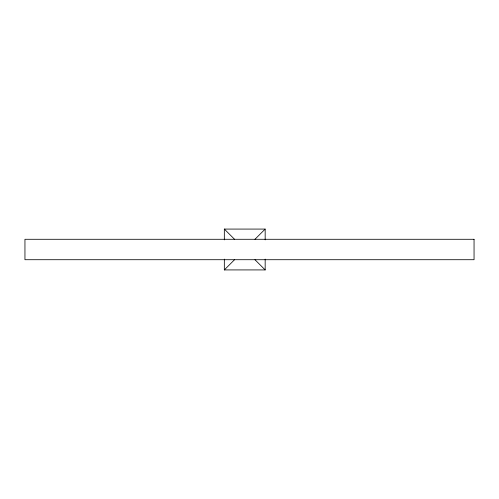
<?xml version="1.0" encoding="UTF-8"?>
<svg xmlns="http://www.w3.org/2000/svg" width="499" height="499" viewBox="0 0 499 499"><rect width="100%" height="100%" fill="white"/><g stroke="black" fill="none" stroke-linecap="round" stroke-linejoin="round"><path stroke-width="0.75" d="M224.332 259.131L224.332 269.922L234.542 259.711M254.958 239.289L265.169 229.078L265.169 239.869M224.332 239.869L224.332 229.078L265.169 229.078M224.332 269.922L265.169 269.922L265.169 259.131M224.332 229.078L234.542 239.289M254.958 259.711L265.169 269.922M474.05 239.289L24.95 239.289L24.95 259.711L474.05 259.711L474.05 239.289"/></g></svg>
